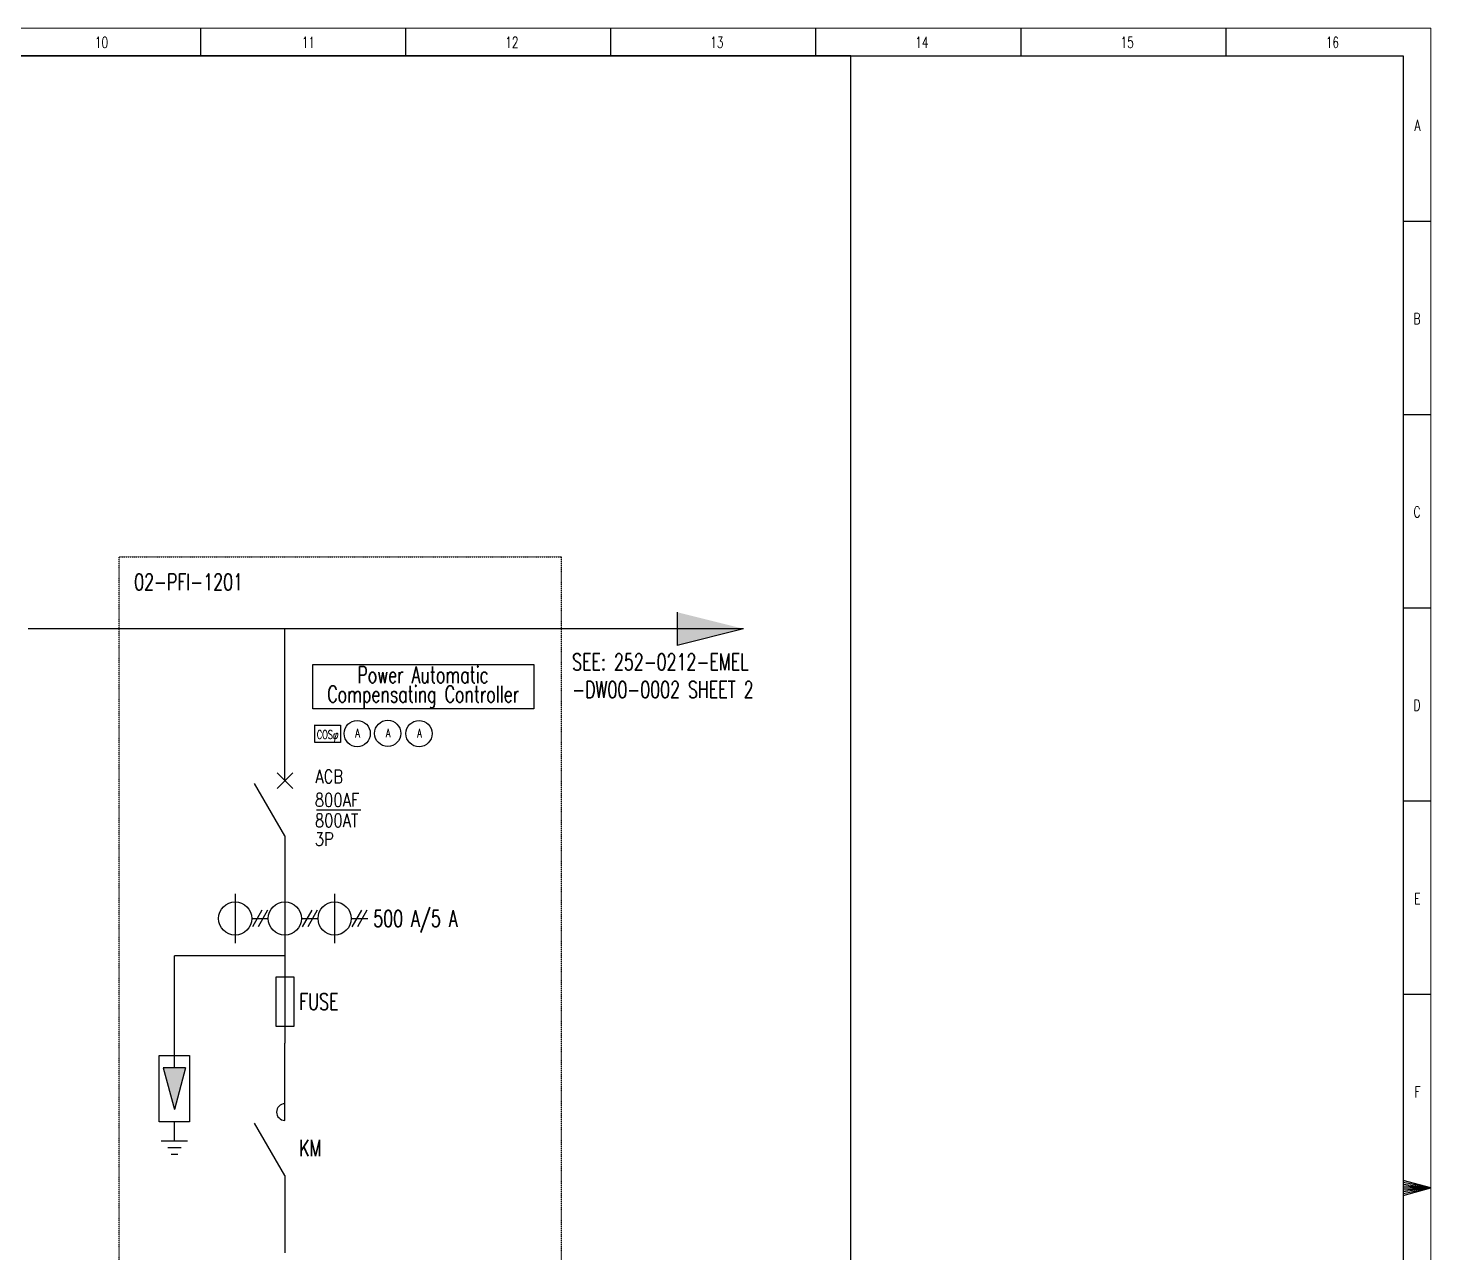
# Model space of a CAD drawing. Header units: millimetres. Extents: x 3292726 to 9250865, y 4220571 to 4816317.
# Drawn here: x 4905949 to 5265240, y 4502545 to 4816317 of the extents above; entities that cross this region are included whole.
import ezdxf
from ezdxf.enums import TextEntityAlignment as Align

# ---------------------------------------------------------------- set-up
doc = ezdxf.new("R2010")
doc.units = ezdxf.units.MM
doc.linetypes.add('JIS_02_0.7', pattern=[1.35, 0.75, -0.6])
for name, color, linetype in [('Default', 7, 'Continuous'), ('ELECTRICAL', 7, 'Continuous'), ('TEG BORDER', 7, 'Continuous')]:
    doc.layers.add(name, color=color, linetype=linetype)
doc.styles.add('HZTXT', font='simplexs.shx', dxfattribs={"width": 0.7, "bigfont": 'hztxt.shx'})
doc.styles.add('ROMANS', font='txt.shx', dxfattribs={"width": 0.85})
doc.styles.add('TEG BORDER', font='txt_qlt.shx', dxfattribs={"width": 0.7, "bigfont": 'hztxt.shx'})

# ---------------------------------------------------------------- blocks, each defined once
blk = doc.blocks.new('TEG BORDER A2')
for p, q in [((371.25, 420), (371.25, 415)), ((408.37, 420), (408.37, 415)), ((445.5, 420), (445.5, 415)), ((482.62, 420), (482.62, 415)), ((519.75, 420), (519.75, 415)), ((556.87, 420), (556.87, 415)), ((594, 385), (589, 385)), ((594, 350), (589, 350)), ((594, 315), (589, 315)), ((594, 280), (589, 280)), ((594, 245), (589, 245)), ((589, 210), (594, 210)), ((592.75, 210), (590.25, 210))]:
    blk.add_line(p, q)
at = {"linetype": 'Continuous'}
blk.add_line((489, 415), (5, 415), dxfattribs=at)
at = {"color": 5, "lineweight": 15}
blk.add_lwpolyline([(0, 420), (594, 420), (594, 0), (0, 0)], close=True, dxfattribs=at)
blk.add_lwpolyline([(5, 415), (589, 415), (589, 5), (5, 5)], close=True)
blk.add_lwpolyline([(594, 210), (589, 211.34), (589, 208.66), (594, 210), (589, 211), (589, 210.67), (594, 210), (589, 210.33), (589, 209.67), (594, 210), (589, 209.33), (589, 209), (594, 210)])
at = {"layer": 'TEG BORDER'}
blk.add_line((489, 116), (489, 415), dxfattribs=at)
at = {"char_height": 2, "width": 2, "style": 'TEG BORDER'}
for s, insert, attachment_point in [('\\pi2.2204e-016;10', (352.17, 418.41), 1), ('\\pi0.3;11', (389.3, 418.41), 1), ('\\pi2.2204e-016;12', (426.42, 418.41), 1), ('\\pi2.2204e-016;13', (463.55, 418.41), 1), ('\\pi-0.033333;14', (500.67, 418.41), 1), ('\\pi2.2204e-016;15', (537.8, 418.41), 1), ('\\pi0.033333;16', (574.92, 418.41), 1), ('A', (592.09, 403.39), 3), ('B', (592.09, 368.39), 3), ('C', (592.09, 333.39), 3), ('D', (592.09, 298.39), 3), ('E', (592.09, 263.39), 3), ('F', (592.09, 228.39), 3)]:
    blk.add_mtext(s, dxfattribs=dict(at, insert=insert, attachment_point=attachment_point))

msp = doc.modelspace()

# ---------------------------------------------------------------- hatches: boundary and pattern name
at = {"layer": 'ELECTRICAL'}
h = msp.add_hatch(color=256, dxfattribs=at)
h.dxf.hatch_style = 1
h.paths.add_polyline_path([(5089156, 4662427), (5072178, 4658183), (5072178, 4666672)])
h = msp.add_hatch(color=256, dxfattribs=at)
h.dxf.hatch_style = 1
h.paths.add_polyline_path([(4946253, 4549944), (4940593, 4549944), (4943423, 4539332)])

# ---------------------------------------------------------------- linework, layer by layer
at = {"color": 0, "lineweight": -3}
msp.add_line((4979818, 4616069), (4991212, 4616069), dxfattribs=at)
at = {"color": 1, "linetype": 'JIS_02_0.7', "lineweight": -3, "ltscale": 20}
msp.add_lwpolyline([(5042465, 4680821), (5042465, 4426141), (4929274, 4426141), (4929274, 4680821)], close=True, dxfattribs=at)
at = {"layer": 'Default', "color": 7, "linetype": 'Continuous', "lineweight": -3}
for p, q in [((4979370, 4633311), (4979370, 4637792)), ((4980254, 4637749), (4985996, 4637749)), ((4985996, 4633311), (4980254, 4633311))]:
    msp.add_line(p, q, dxfattribs=at)
msp.add_lwpolyline([(4985964, 4633311), (4979397, 4633311), (4979397, 4637749), (4985964, 4637749)], close=True, dxfattribs=at)
for centre in [(4990251, 4635582), (4998060, 4635635), (5006079, 4635582)]:
    msp.add_circle(centre, 3358, dxfattribs=at)
at = {"layer": 'ELECTRICAL'}
for p, q in [((5072178, 4666672), (5072178, 4658183)), ((5089156, 4662427), (4905949, 4662427)), ((4971721, 4623504), (4971721, 4662427)), ((5089156, 4662427), (5072178, 4658183)), ((4969720, 4621503), (4973722, 4625505)), ((4973722, 4621503), (4969720, 4625505)), ((4971721, 4609355), (4963939, 4622833)), ((4971721, 4609355), (4971721, 4578627)), ((4943423, 4556311), (4943423, 4578627)), ((4971721, 4578627), (4943423, 4578627)), ((4971721, 4578627), (4971721, 4556311)), ((4943423, 4549944), (4943423, 4556311)), ((4971721, 4536502), (4971721, 4556311)), ((4946253, 4549944), (4940593, 4549944)), ((4940593, 4549944), (4943423, 4539332)), ((4946253, 4549944), (4943423, 4539332)), ((4943423, 4531196), (4943423, 4536148)), ((4971721, 4522353), (4963939, 4535832)), ((4946819, 4531196), (4940027, 4531196)), ((4945121, 4529499), (4941725, 4529499)), ((4944272, 4527801), (4942574, 4527801)), ((4971721, 4522353), (4971721, 4502545))]:
    msp.add_line(p, q, dxfattribs=at)
at = {"layer": 'ELECTRICAL', "ltscale": 2}
for p, q in [((4958987, 4594526), (4958987, 4581893)), ((4971721, 4594526), (4971721, 4581893)), ((4984455, 4594526), (4984455, 4581893)), ((4963231, 4588209), (4967476, 4588209)), ((4965859, 4590310), (4963433, 4586109)), ((4967274, 4590310), (4964848, 4586109)), ((4975965, 4588209), (4980210, 4588209)), ((4978593, 4590310), (4976167, 4586109)), ((4980008, 4590310), (4977582, 4586109)), ((4988699, 4588209), (4992944, 4588209)), ((4991327, 4590310), (4988901, 4586109)), ((4992742, 4590310), (4990316, 4586109))]:
    msp.add_line(p, q, dxfattribs=at)
at = {"layer": 'ELECTRICAL'}
for points in [[(4978846, 4653247), (5035442, 4653247), (5035442, 4641928), (4978846, 4641928)], [(4973984, 4573289), (4973984, 4560555), (4969457, 4560555), (4969457, 4573289)], [(4947314, 4553127), (4947314, 4536148), (4939532, 4536148), (4939532, 4553127)]]:
    msp.add_lwpolyline(points, close=True, dxfattribs=at)
at = {"layer": 'ELECTRICAL', "ltscale": 2}
for centre in [(4958987, 4588209), (4971721, 4588209), (4984455, 4588209)]:
    msp.add_circle(centre, 4245, dxfattribs=at)
at = {"layer": 'ELECTRICAL'}
msp.add_arc((4971721, 4538625), 2122, 90, 270, dxfattribs=at)

# ---------------------------------------------------------------- block references
at = {"xscale": 1414.88734581748, "yscale": 1414.88734581748, "zscale": 1414.88734581748}
msp.add_blockref('TEG BORDER A2', (4424797, 4222064), dxfattribs=at)

# ---------------------------------------------------------------- texts
at = {"lineweight": -3, "style": 'ROMANS', "width": 0.8}
for s, p in [('ACB', (4979536, 4622879)), ('3P', (4979399, 4606846))]:
    msp.add_text(s, height=3442.7, dxfattribs=at).set_placement(p)
at = {"color": 0, "lineweight": -3, "style": 'ROMANS', "width": 0.8}
for s, p in [('800AF', (4979410, 4616869)), ('800AT', (4979426, 4611628))]:
    msp.add_text(s, height=3442.7, dxfattribs=at).set_placement(p)
at = {"layer": 'Default', "color": 7, "lineweight": -3, "style": 'HZTXT', "width": 0.7}
for s, p in [('COSφ', (4979908, 4634238)), ('A', (4989772, 4634593)), ('A', (4997581, 4634646)), ('A', (5005600, 4634593))]:
    msp.add_text(s, height=2184, dxfattribs=at).set_placement(p)
at = {"layer": 'ELECTRICAL', "style": 'HZTXT', "width": 0.7}
for s, height, p in [('02-PFI-1201', 4244.66, (4933113, 4674416)), ('SEE: 252-0212-EMEL', 4244.66, (5045295, 4653938)), ('-DW00-0002 SHEET 2', 4244.66, (5045295, 4646863)), ('500 A/5 A', 4244.7, (4994359, 4588209)), ('FUSE', 4244.7, (4975399, 4566922)), ('KM', 4244.7, (4975399, 4529428))]:
    msp.add_text(s, height=height, dxfattribs=at).set_placement(p, align=Align.MIDDLE_LEFT)
at = {"layer": 'ELECTRICAL', "lineweight": 20, "style": 'HZTXT', "width": 0.7}
for s, p in [('Power Automatic', (5007093, 4650642)), ('Compensating Controller', (5007144, 4645701))]:
    msp.add_text(s, height=4244.66, dxfattribs=at).set_placement(p, align=Align.MIDDLE_CENTER)

doc.saveas('drawing.dxf')
